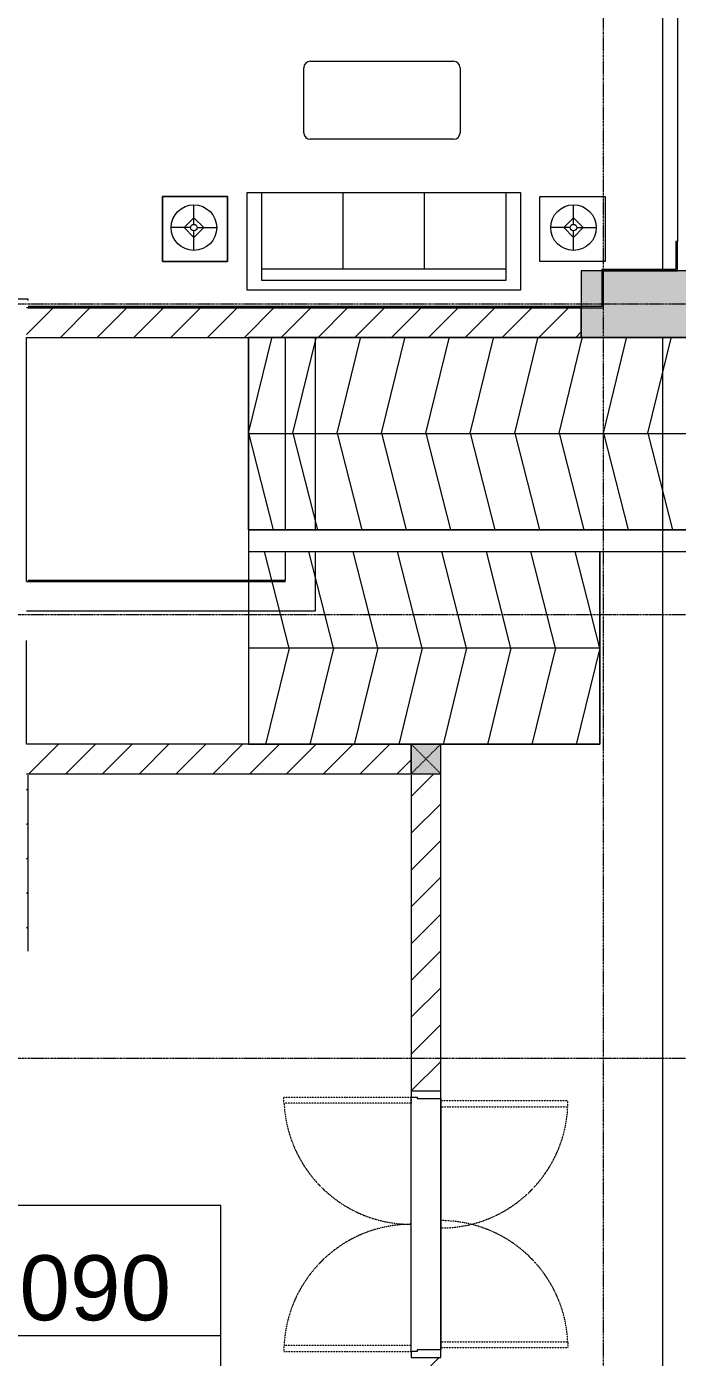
# Model space of a CAD drawing. Header units: millimetres. Extents: x -24439 to 198341, y -52871 to 149926.
# Drawn here: x 48853 to 53253, y 46415 to 55414 of the extents above; entities that cross this region are included whole.
import ezdxf

# ---------------------------------------------------------------- set-up
doc = ezdxf.new("R2010")
doc.units = ezdxf.units.MM
for name, pattern in [('Dash', [6, 3, -3]), ('Grid Line', [22.225, 12.7, -3.175, 3.175, -3.175]), ('NET VAN', [1.06, 0.53, -0.53])]:
    doc.linetypes.add(name, pattern=pattern)
for name, color, linetype, lineweight in [('0-1', 7, 'Continuous', 5), ('A-ANNO-NOTE', 131, 'Continuous', 9), ('A-DETL-GENF-2', 9, 'NET VAN', 9), ('A-DETL-THIN', 151, 'Continuous', 9), ('A-DOOR', 31, 'Continuous', 9), ('A-DOOR-FRAM', 31, 'Continuous', 9), ('A-FLOR', 192, 'Continuous', 9), ('A-FLOR-1', 9, 'Continuous', 9), ('A-WALL', 113, 'Continuous', 9), ('A-WALL-3', 113, 'Continuous', 18), ('A-WALL-PATT-2', 9, 'Continuous', 9), ('A-WALL-PATT-3', 111, 'Continuous', 9), ('G-IMPT', 8, 'Continuous', 9), ('I-FURN', 30, 'Continuous', 9), ('I-FURN-1', 9, 'Continuous', 9), ('I-WALL-1', 253, 'Continuous', 18), ('I-WALL-3', 2, 'Continuous', 18), ('M-EQPM', 50, 'Continuous', 9), ('S-BEAM-1', 9, 'Continuous', 9), ('S-COLS', 52, 'Continuous', 9), ('S-COLS-1', 254, 'Continuous', 5), ('S-COLS-2', 253, 'Continuous', 18), ('S-COLS-4', 52, 'Continuous', 18), ('S-COLS-5', 52, 'Dash', 9), ('S-COLS-HDLN', 52, 'Dash', 9), ('S-GRID-1', 1, 'Grid Line', 9)]:
    doc.layers.add(name, color=color, linetype=linetype, lineweight=lineweight)
doc.styles.add('Arial_6', font='arial_0.ttf', dxfattribs={"height": 2})
doc.styles.add('Arial_7', font='arial_0.ttf', dxfattribs={"height": 440})
pattern_1 = [(45, (0, 0), (-116.67262, 116.67262), [])]
pattern_2 = [(45, (0, 0), (-124.4508, 124.4508), [])]

# ---------------------------------------------------------------- blocks, each defined once
blk = doc.blocks.new('NCV_TKTC_KET CAU_rvt-1-TKCS_MB ĐỊNH VỊ CAO ĐỘ THIẾT KẾ')
at = {"layer": 'S-COLS-1'}
blk.add_hatch(color=256, dxfattribs=at).paths.add_polyline_path([(53452.6, 53311.9), (53452.6, 53761.9), (52602.6, 53761.9), (52602.6, 53311.9)])
at = {"layer": 'S-BEAM-1'}
blk.add_line((48852.6, 51661.9), (48852.6, 53311.9), dxfattribs=at)
at = {"layer": 'S-COLS-2'}
for p, q in [((52602.6, 53761.9), (52602.6, 53311.9)), ((53452.6, 53761.9), (52602.6, 53761.9)), ((52602.6, 53311.9), (53452.6, 53311.9))]:
    blk.add_line(p, q, dxfattribs=at)
blk = doc.blocks.new('LOBBY_SOFA_1 - LOBBY_SOFA_1-V24-TKCS_MB ĐỊNH VỊ CAO ĐỘ THIẾT KẾ')
at = {"layer": 'I-FURN'}
for p, q in [((-2128.3, 1548.5), (-1160.3, 1548.5)), ((-2172.3, 1064.5), (-2172.3, 1504.5)), ((-1116.3, 1504.5), (-1116.3, 1064.5)), ((-1160.3, 1020.5), (-2128.3, 1020.5)), ((-2688.2, 633.5), (-3128.2, 633.5)), ((-3128.2, 633.5), (-3128.2, 193.5)), ((-2688.2, 193.5), (-2688.2, 633.5)), ((-2556, 660), (-708, 660)), ((-2556, 0), (-2556, 660)), ((-2457, 66), (-2457, 660)), ((-1907, 143), (-1907, 660)), ((-1357, 143), (-1357, 660)), ((-807, 660), (-807, 66)), ((-708, 660), (-708, 0)), ((-575.9, 633.5), (-135.9, 633.5)), ((-575.9, 193.5), (-575.9, 633.5)), ((-135.9, 633.5), (-135.9, 193.5)), ((-2915.4, 445), (-2915.4, 577)), ((-348.6, 445), (-348.6, 577)), ((-2981.4, 423), (-2915.4, 489)), ((-2915.4, 489), (-2849.4, 423)), ((-348.6, 489), (-414.6, 423)), ((-282.6, 423), (-348.6, 489)), ((-2937.4, 423), (-3069.4, 423)), ((-2915.4, 357), (-2981.4, 423)), ((-2849.4, 423), (-2915.4, 357)), ((-2915.4, 269), (-2915.4, 401)), ((-2893.4, 423), (-2761.4, 423)), ((-370.6, 423), (-502.6, 423)), ((-414.6, 423), (-348.6, 357)), ((-348.6, 357), (-282.6, 423)), ((-348.6, 269), (-348.6, 401)), ((-326.6, 423), (-194.6, 423)), ((-3128.2, 193.5), (-2688.2, 193.5)), ((-135.9, 193.5), (-575.9, 193.5)), ((-807, 143), (-2457, 143)), ((-708, 0), (-2556, 0)), ((-807, 66), (-2457, 66))]:
    blk.add_line(p, q, dxfattribs=at)
for centre, radius in [((-2915.4, 423), 154), ((-348.6, 423), 154), ((-2915.4, 423), 22), ((-348.6, 423), 22)]:
    blk.add_circle(centre, radius, dxfattribs=at)
for centre, start, end in [((-2128.3, 1504.5), 90, 180), ((-1160.3, 1504.5), 0, 90), ((-2128.3, 1064.5), 180, 270), ((-1160.3, 1064.5), 270, 0)]:
    blk.add_arc(centre, 44, start, end, dxfattribs=at)
at = {"layer": 'I-FURN-1'}
for p, q in [((-2128.3, 1548.5), (-1160.3, 1548.5)), ((-2172.3, 1064.5), (-2172.3, 1504.5)), ((-1116.3, 1504.5), (-1116.3, 1064.5)), ((-1160.3, 1020.5), (-2128.3, 1020.5)), ((-3128.2, 633.5), (-2688.2, 633.5)), ((-3128.2, 193.5), (-3128.2, 633.5)), ((-2688.2, 633.5), (-2688.2, 193.5)), ((-2556, 660), (-708, 660)), ((-2556, 0), (-2556, 660)), ((-708, 660), (-708, 0)), ((-575.9, 633.5), (-135.9, 633.5)), ((-575.9, 193.5), (-575.9, 633.5)), ((-135.9, 633.5), (-135.9, 193.5)), ((-2688.2, 193.5), (-3128.2, 193.5)), ((-135.9, 193.5), (-575.9, 193.5)), ((-708, 0), (-2556, 0))]:
    blk.add_line(p, q, dxfattribs=at)
for centre, start, end in [((-2128.3, 1504.5), 90, 180), ((-1160.3, 1504.5), 0, 90), ((-2128.3, 1064.5), 180, 270), ((-1160.3, 1064.5), 270, 0)]:
    blk.add_arc(centre, 44, start, end, dxfattribs=at)
blk = doc.blocks.new('NCV_TKTC_TANG 1_rvt-1-TKCS_MB ĐỊNH VỊ CAO ĐỘ THIẾT KẾ')
at = {"layer": 'A-WALL-PATT-2'}
h = blk.add_hatch(dxfattribs=at)
h.set_pattern_fill('FP_3', color=256, style=0, pattern_type=2)
h.set_pattern_definition(pattern_1)
h.paths.add_polyline_path([(53252.6, 53761.9), (53252.6, 53960.3), (53242.6, 53960.3), (53242.6, 53761.9)])
h.paths.add_polyline_path([(53252.6, 56460.3), (53252.6, 56626.9), (53242.6, 56626.9), (53242.6, 56460.3)])
h = blk.add_hatch(dxfattribs=at)
h.set_pattern_fill('FP_3', color=256, style=0, pattern_type=2)
h.set_pattern_definition(pattern_1)
h.paths.add_polyline_path([(52752.6, 53761.9), (53242.6, 53761.9), (53242.6, 53771.9), (52742.6, 53771.9), (52742.6, 53761.9)])
h = blk.add_hatch(dxfattribs=at)
h.set_pattern_fill('FP_3', color=256, style=0, pattern_type=2)
h.set_pattern_definition(pattern_1)
h.paths.add_polyline_path([(52752.6, 53511.9), (52752.6, 53761.9), (52742.6, 53761.9), (52742.6, 53511.9)])
h = blk.add_hatch(dxfattribs=at)
h.set_pattern_fill('FP_3', color=256, style=0, pattern_type=2)
h.set_pattern_definition(pattern_1)
h.paths.add_polyline_path([(48852.6, 53561.9), (48862.6, 53561.9), (48862.6, 53571.9), (45752.6, 53571.9), (45752.6, 53561.9), (47720.8, 53561.9)])
h = blk.add_hatch(dxfattribs=at)
h.set_pattern_fill('FP_3', color=256, style=0, pattern_type=2)
h.set_pattern_definition(pattern_1)
h.paths.add_polyline_path([(52742.6, 53511.9), (52742.6, 53521.9), (48862.6, 53521.9), (48862.6, 53511.9), (51352.1, 53511.9)])
at = {"layer": 'A-FLOR-1'}
blk.add_line((53252.5, 56460.3), (53252.5, 53960.3), dxfattribs=at)
at = {"layer": 'I-WALL-1'}
for p, q in [((53242.6, 53960.3), (53242.6, 53771.9)), ((53252.6, 53960.3), (53242.6, 53960.3)), ((53252.6, 53761.9), (53252.6, 53960.3)), ((53242.6, 53771.9), (52742.6, 53771.9)), ((52742.6, 53771.9), (52742.6, 53761.9)), ((52742.6, 53761.9), (52742.6, 53521.9)), ((52752.6, 53761.9), (53242.6, 53761.9)), ((52752.6, 53511.9), (52752.6, 53761.9)), ((53242.6, 53761.9), (53252.6, 53761.9)), ((48862.6, 53571.9), (45762.6, 53571.9)), ((48862.6, 53561.9), (48862.6, 53571.9)), ((52742.6, 53521.9), (48862.6, 53521.9)), ((48862.6, 53511.9), (52742.6, 53511.9)), ((52742.6, 53511.9), (52752.6, 53511.9))]:
    blk.add_line(p, q, dxfattribs=at)
at = {"layer": 'I-FURN-1'}
blk.add_blockref('LOBBY_SOFA_1 - LOBBY_SOFA_1-V24-TKCS_MB ĐỊNH VỊ CAO ĐỘ THIẾT KẾ', (52899.1, 53632), dxfattribs=at)
blk = doc.blocks.new('TKTC_XREF_251221_MB TANG 1 - TKTC_XREF_260130_MB TANG 1_dwg-4202109-TKCS_MB ĐỊNH VỊ CAO ĐỘ THIẾT KẾ')
at = {"layer": 'G-IMPT'}
for p, q in [((-154299.1, -349684.7), (-154299.1, -348034.7)), ((-154299.1, -350784.7), (-154299.1, -350084.7)), ((-151499.2, -354882), (-151499.2, -353182))]:
    blk.add_line(p, q, dxfattribs=at)
blk = doc.blocks.new('TKTC_XREF_251221_MB TANG 1 - TKTC_XREF_251221_MB TANG 1-2038492-TKCS_MB ĐỊNH VỊ CAO ĐỘ THIẾT KẾ')
blk.add_blockref('TKTC_XREF_251221_MB TANG 1 - TKTC_XREF_260130_MB TANG 1_dwg-4202109-TKCS_MB ĐỊNH VỊ CAO ĐỘ THIẾT KẾ', (169499.1, 384109.7))
blk = doc.blocks.new('TKTC_NAP THAM BE NUOC NGAM_260130 - TKTC_XREF_260130_NAP THAM BE NUOC NGAM_dwg-4013458-TKCS_MB ĐỊNH VỊ CAO ĐỘ THIẾT KẾ')
at = {"layer": 'G-IMPT'}
for p, q in [((-150009, 152214.7), (-150009, 149349.7)), ((-150009, 148889.7), (-150009, 140114.7))]:
    blk.add_line(p, q, dxfattribs=at)
blk = doc.blocks.new('TKTC_NAP THAM BE NUOC NGAM_260130 - NẮP THĂM BỂ NƯỚC NGẦM-2336355-TKCS_MB ĐỊNH VỊ CAO ĐỘ THIẾT KẾ')
blk.add_blockref('TKTC_NAP THAM BE NUOC NGAM_260130 - TKTC_XREF_260130_NAP THAM BE NUOC NGAM_dwg-4013458-TKCS_MB ĐỊNH VỊ CAO ĐỘ THIẾT KẾ', (150009, -139814.7))
blk = doc.blocks.new('FD_07 - DIG_01-1800x2200-CỬA ĐI 2 CÁNH 2-2150742-TKCS_MB ĐỊNH VỊ CAO ĐỘ THIẾT KẾ')
at = {"layer": 'A-DETL-GENF-2'}
for p, q in [((-860, 960), (-860, 100)), ((-820, 960), (-860, 960)), ((-820, 100), (-820, 960)), ((820, 100), (820, 960)), ((820, 960), (860, 960)), ((860, 960), (860, 100)), ((-860, 100), (-820, 100)), ((860, 100), (820, 100)), ((-835, -960), (-835, -100)), ((-835, -100), (-795, -100)), ((-795, -100), (-795, -960)), ((835, -100), (795, -100)), ((795, -100), (795, -960)), ((835, -960), (835, -100)), ((-795, -960), (-835, -960)), ((795, -960), (835, -960))]:
    blk.add_line(p, q, dxfattribs=at)
for centre, start, end in [((-860, 100), 0, 87.33412), ((860, 100), 92.66588, 180), ((-835, -100), 272.66588, 360), ((835, -100), 180, 267.33412)]:
    blk.add_arc(centre, 860, start, end, dxfattribs=at)
at = {"layer": 'A-DOOR'}
for p, q in [((-860, 100), (860, 100)), ((850, -100), (-850, -100))]:
    blk.add_line(p, q, dxfattribs=at)
at = {"layer": 'A-DOOR-FRAM'}
for p, q in [((-860, 100), (-900, 100)), ((-900, 100), (-900, -100)), ((-860, 60), (-860, 100)), ((900, 100), (860, 100)), ((860, 100), (860, 60)), ((900, -100), (900, 100)), ((-850, 60), (-860, 60)), ((-850, -100), (-850, 60)), ((860, 60), (850, 60)), ((850, 60), (850, -100)), ((-900, -100), (-850, -100)), ((850, -100), (900, -100))]:
    blk.add_line(p, q, dxfattribs=at)
blk = doc.blocks.new('G1_SOF - BO TRU - 200x200-3050151-TKCS_MB ĐỊNH VỊ CAO ĐỘ THIẾT KẾ')
at = {"layer": 'S-COLS-HDLN'}
for p, q in [((-100, 100), (100, -100)), ((100, 100), (-100, -100))]:
    blk.add_line(p, q, dxfattribs=at)
blk = doc.blocks.new('GHI CHU CAO DO THIET KE - GHI CHÚ CAO ĐỘ THIẾT KẾ-1513209-TKCS_MB ĐỊNH VỊ CAO ĐỘ THIẾT KẾ')
at = {"layer": 'A-ANNO-NOTE'}
for p, q in [((0, 8), (0, 0)), ((14.5, 8), (0, 8)), ((4.5, 8), (4.5, 0)), ((14.5, 0), (14.5, 8)), ((14.5, 4), (0, 4)), ((14.5, 0), (0, 0))]:
    blk.add_line(p, q, dxfattribs=at)
at = {"layer": 'A-ANNO-NOTE', "char_height": 2, "attachment_point": 5, "line_spacing_factor": 0.936439, "style": 'Arial_6'}
for s, insert, width in [('\\pt0.5,1,1.5,2,2.5,3,3.5,4,4.5,5,5.5,6,6.5,7,7.5,8,8.5,9,9.5,10,10.5,11,11.5,12,12.5,13,13.5,14,14.5,15,15.5,16;QG', (2.255, 5.459), 4.63), ('\\pt0.5,1,1.5,2,2.5,3,3.5,4,4.5,5,5.5,6,6.5,7,7.5,8,8.5,9,9.5,10,10.5,11,11.5,12,12.5,13,13.5,14,14.5,15,15.5,16;TK', (2.229, 1.459), 4.5)]:
    blk.add_mtext(s, dxfattribs=dict(at, insert=insert, width=width))

msp = doc.modelspace()

# ---------------------------------------------------------------- hatches: boundary and pattern name
at = {"layer": 'A-WALL-PATT-3'}
h = msp.add_hatch(dxfattribs=at)
h.set_pattern_fill('FP_1', color=256, style=0, pattern_type=2)
h.set_pattern_definition(pattern_2)
h.paths.add_polyline_path([(48852.6, 53311.9), (52602.6, 53311.9), (52602.6, 53511.9), (48852.6, 53511.9)])
h = msp.add_hatch(dxfattribs=at)
h.set_pattern_fill('FP_1', color=256, style=0, pattern_type=2)
h.set_pattern_definition(pattern_2)
h.paths.add_polyline_path([(51452.5, 50361.9), (51452.5, 50561.9), (48852.5, 50561.9), (48852.5, 50361.9), (48931.3, 50361.9)])
h = msp.add_hatch(dxfattribs=at)
h.set_pattern_fill('FP_8', color=256, style=0, pattern_type=2)
h.set_pattern_definition(pattern_1)
h.paths.add_polyline_path([(48862.5, 49161.9), (48862.5, 50361.9), (48852.5, 50361.9), (48852.5, 49161.9)])
h = msp.add_hatch(dxfattribs=at)
h.set_pattern_fill('FP_1', color=256, style=0, pattern_type=2)
h.set_pattern_definition(pattern_2)
h.paths.add_polyline_path([(51652.5, 46036.9), (51652.5, 46414.6), (51452.5, 46414.6), (51452.5, 46036.9), (51492.5, 46036.9)])
h.paths.add_polyline_path([(51652.5, 48214.6), (51652.5, 50361.9), (51452.5, 50361.9), (51452.5, 48214.6), (51492.5, 48214.6)])
at = {"layer": 'S-COLS-1'}
msp.add_hatch(color=256, dxfattribs=at).paths.add_polyline_path([(51452.5, 50361.9), (51652.5, 50361.9), (51652.5, 50561.9), (51452.5, 50561.9)])

# ---------------------------------------------------------------- linework, layer by layer
at = {"layer": 'A-DETL-THIN'}
for p, q in [((50352.5, 52663.9), (50511.8, 53315.9)), ((50352.5, 53311.9), (59152.5, 53311.9)), ((50352.5, 52011.9), (50352.5, 53311.9)), ((50352.5, 53311.9), (50352.5, 52011.9)), ((59152.5, 53311.9), (50352.5, 53311.9)), ((50652.5, 52663.9), (50811.8, 53315.9)), ((50952.5, 52663.9), (51111.8, 53315.9)), ((51252.5, 52663.9), (51411.8, 53315.9)), ((51552.5, 52663.9), (51711.8, 53315.9)), ((51852.5, 52663.9), (52011.8, 53315.9)), ((52152.5, 52663.9), (52311.8, 53315.9)), ((52452.5, 52663.9), (52611.8, 53315.9)), ((52752.5, 52663.9), (52911.8, 53315.9)), ((53052.5, 52663.9), (53211.8, 53315.9)), ((50352.5, 52663.9), (50519.2, 52011.9)), ((50352.5, 52661.9), (59152.5, 52661.9)), ((50652.5, 52663.9), (50819.2, 52011.9)), ((50952.5, 52663.9), (51119.2, 52011.9)), ((51252.5, 52663.9), (51419.2, 52011.9)), ((51552.5, 52663.9), (51719.2, 52011.9)), ((51852.5, 52663.9), (52019.2, 52011.9)), ((52152.5, 52663.9), (52319.2, 52011.9)), ((52452.5, 52663.9), (52619.2, 52011.9)), ((52752.5, 52663.9), (52919.2, 52011.9)), ((53052.5, 52663.9), (53219.2, 52011.9)), ((59152.5, 52011.9), (50352.5, 52011.9)), ((50352.5, 52011.9), (59152.5, 52011.9)), ((52652.6, 51861.9), (50352.5, 51861.9)), ((50352.5, 51861.9), (50352.5, 50561.9)), ((50627.6, 51211.9), (50460.9, 51863.9)), ((50927.6, 51211.9), (50760.9, 51863.9)), ((52652.6, 51861.9), (50952.5, 51861.9)), ((51227.6, 51211.9), (51060.9, 51863.9)), ((51527.6, 51211.9), (51360.9, 51863.9)), ((51827.6, 51211.9), (51660.9, 51863.9)), ((52127.6, 51211.9), (51960.9, 51863.9)), ((52427.6, 51211.9), (52260.9, 51863.9)), ((52727.6, 51211.9), (52560.9, 51863.9)), ((52727.6, 50561.9), (52727.6, 51861.9)), ((52727.6, 51211.9), (50352.5, 51211.9)), ((50627.6, 51211.9), (50468.2, 50559.9)), ((50927.6, 51211.9), (50768.2, 50559.9)), ((51227.6, 51211.9), (51068.2, 50559.9)), ((51527.6, 51211.9), (51368.2, 50559.9)), ((51827.6, 51211.9), (51668.2, 50559.9)), ((52127.6, 51211.9), (51968.2, 50559.9)), ((52427.6, 51211.9), (52268.2, 50559.9)), ((52727.6, 51211.9), (52568.2, 50559.9)), ((50352.5, 50561.9), (52652.6, 50561.9)), ((50352.5, 50561.9), (52727.6, 50561.9))]:
    msp.add_line(p, q, dxfattribs=at)
at = {"layer": 'A-FLOR'}
for p, q in [((52727.6, 51861.9), (52727.6, 50561.9)), ((52727.6, 50561.9), (51652.5, 50561.9))]:
    msp.add_line(p, q, dxfattribs=at)
at = {"layer": 'A-WALL'}
for p, q in [((50602.6, 52011.9), (50602.6, 53311.9)), ((50802.6, 53311.9), (50802.6, 52011.9)), ((50352.5, 52011.9), (59152.5, 52011.9)), ((50352.5, 52011.9), (50352.5, 51861.9)), ((59152.5, 51861.9), (50352.5, 51861.9)), ((50602.6, 51671.9), (50602.6, 51861.9)), ((50802.6, 51861.9), (50802.6, 51461.9)), ((48852.6, 51661.9), (50602.6, 51661.9)), ((48862.5, 51671.9), (50602.6, 51671.9)), ((48862.5, 51671.9), (48862.5, 51661.9)), ((50602.6, 51661.9), (48862.5, 51661.9)), ((50802.6, 51461.9), (48852.6, 51461.9)), ((51452.5, 50361.9), (51452.5, 50561.9)), ((48862.5, 50361.9), (51652.5, 50361.9)), ((51452.5, 50351.9), (51452.5, 48214.6)), ((51452.5, 46454.6), (51452.5, 48174.6)), ((51652.5, 48164.6), (51652.5, 46464.6))]:
    msp.add_line(p, q, dxfattribs=at)
at = {"layer": 'A-WALL-3'}
for p, q in [((52602.6, 53511.9), (48852.6, 53511.9)), ((52602.6, 53311.9), (52602.6, 53511.9)), ((48852.6, 53311.9), (52602.6, 53311.9)), ((51452.5, 50561.9), (48852.5, 50561.9)), ((48852.5, 50361.9), (48862.5, 50361.9)), ((51652.5, 48214.6), (51652.5, 50361.9))]:
    msp.add_line(p, q, dxfattribs=at)
at = {"layer": 'I-WALL-3'}
msp.add_line((48862.5, 49161.9), (48862.5, 50351.9), dxfattribs=at)
at = {"layer": 'S-COLS'}
for p, q in [((51452.5, 50561.9), (51452.5, 50361.9)), ((51452.5, 50361.9), (51652.5, 50361.9))]:
    msp.add_line(p, q, dxfattribs=at)
at = {"layer": 'S-COLS-4'}
for p, q in [((51652.5, 50561.9), (51452.5, 50561.9)), ((51652.5, 50361.9), (51652.5, 50561.9))]:
    msp.add_line(p, q, dxfattribs=at)
at = {"layer": 'S-GRID-1'}
for p, q in [((52752.6, 20960.6), (52752.6, 80482.7)), ((131551.8, 53536.9), (29351.8, 53536.9)), ((131551.8, 51436.9), (29351.8, 51436.9)), ((131551.8, 48436.9), (29351.8, 48436.9))]:
    msp.add_line(p, q, dxfattribs=at)

# ---------------------------------------------------------------- block references
at = {"layer": '0-1'}
for name in ['NCV_TKTC_KET CAU_rvt-1-TKCS_MB ĐỊNH VỊ CAO ĐỘ THIẾT KẾ', 'NCV_TKTC_TANG 1_rvt-1-TKCS_MB ĐỊNH VỊ CAO ĐỘ THIẾT KẾ']:
    msp.add_blockref(name, (0, 0), dxfattribs=at)
at = {"layer": 'A-ANNO-NOTE', "xscale": 220, "yscale": 220, "zscale": 220}
msp.add_blockref('GHI CHU CAO DO THIET KE - GHI CHÚ CAO ĐỘ THIẾT KẾ-1513209-TKCS_MB ĐỊNH VỊ CAO ĐỘ THIẾT KẾ', (46975.6, 45681.3), dxfattribs=at)
at = {"layer": 'A-DOOR', "rotation": 89.99999999999993}
msp.add_blockref('FD_07 - DIG_01-1800x2200-CỬA ĐI 2 CÁNH 2-2150742-TKCS_MB ĐỊNH VỊ CAO ĐỘ THIẾT KẾ', (51552.5, 47314.6), dxfattribs=at)
at = {"layer": 'M-EQPM'}
for name, p in [('TKTC_XREF_251221_MB TANG 1 - TKTC_XREF_251221_MB TANG 1-2038492-TKCS_MB ĐỊNH VỊ CAO ĐỘ THIẾT KẾ', (33652.6, 17236.9)), ('TKTC_NAP THAM BE NUOC NGAM_260130 - NẮP THĂM BỂ NƯỚC NGẦM-2336355-TKCS_MB ĐỊNH VỊ CAO ĐỘ THIẾT KẾ', (53152.6, 44236.9))]:
    msp.add_blockref(name, p, dxfattribs=at)
at = {"layer": 'S-COLS-5'}
msp.add_blockref('G1_SOF - BO TRU - 200x200-3050151-TKCS_MB ĐỊNH VỊ CAO ĐỘ THIẾT KẾ', (51552.5, 50461.9), dxfattribs=at)

# ---------------------------------------------------------------- texts
at = {"layer": 'A-ANNO-NOTE', "insert": (49060.3, 46882.1), "char_height": 440, "width": 1586.2, "attachment_point": 5, "line_spacing_factor": 0.936439, "style": 'Arial_7'}
msp.add_mtext('\\pt2794,5588,8382,11176,13970,16764,19558,22352,25146,27940,30734,33528,36322,39116,41910,44704,47498,50292,53086,55880,58674,61468,64262,67056,69850,72644,75438,78232,81026,83820,86614,89408;5.090', dxfattribs=at)

doc.saveas('drawing.dxf')
